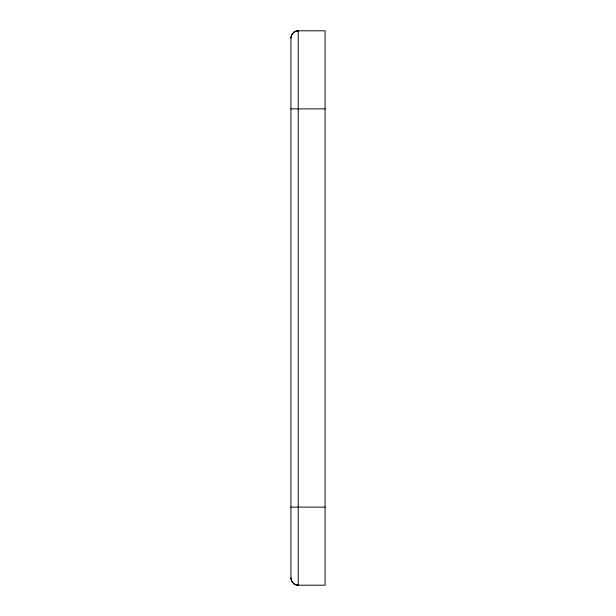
<?xml version="1.0" encoding="UTF-8"?>
<svg xmlns="http://www.w3.org/2000/svg" width="616" height="616" viewBox="0 0 616 616"><rect width="100%" height="100%" fill="white"/><g stroke="black" fill="none" stroke-linecap="round" stroke-linejoin="round"><path stroke-width="0.92" d="M290.921 38.123C290.929 34.196 294.317 30.808 298.236 30.8L325.079 30.8L325.079 585.2L298.236 585.2C294.317 585.192 290.929 581.804 290.921 577.877L290.921 38.123A7.323 7.323 0 0 1 298.236 30.8L298.236 585.2A7.323 7.323 0 0 1 290.921 577.877M290.921 108.886L325.079 108.886M290.921 507.114L325.079 507.114"/></g></svg>
